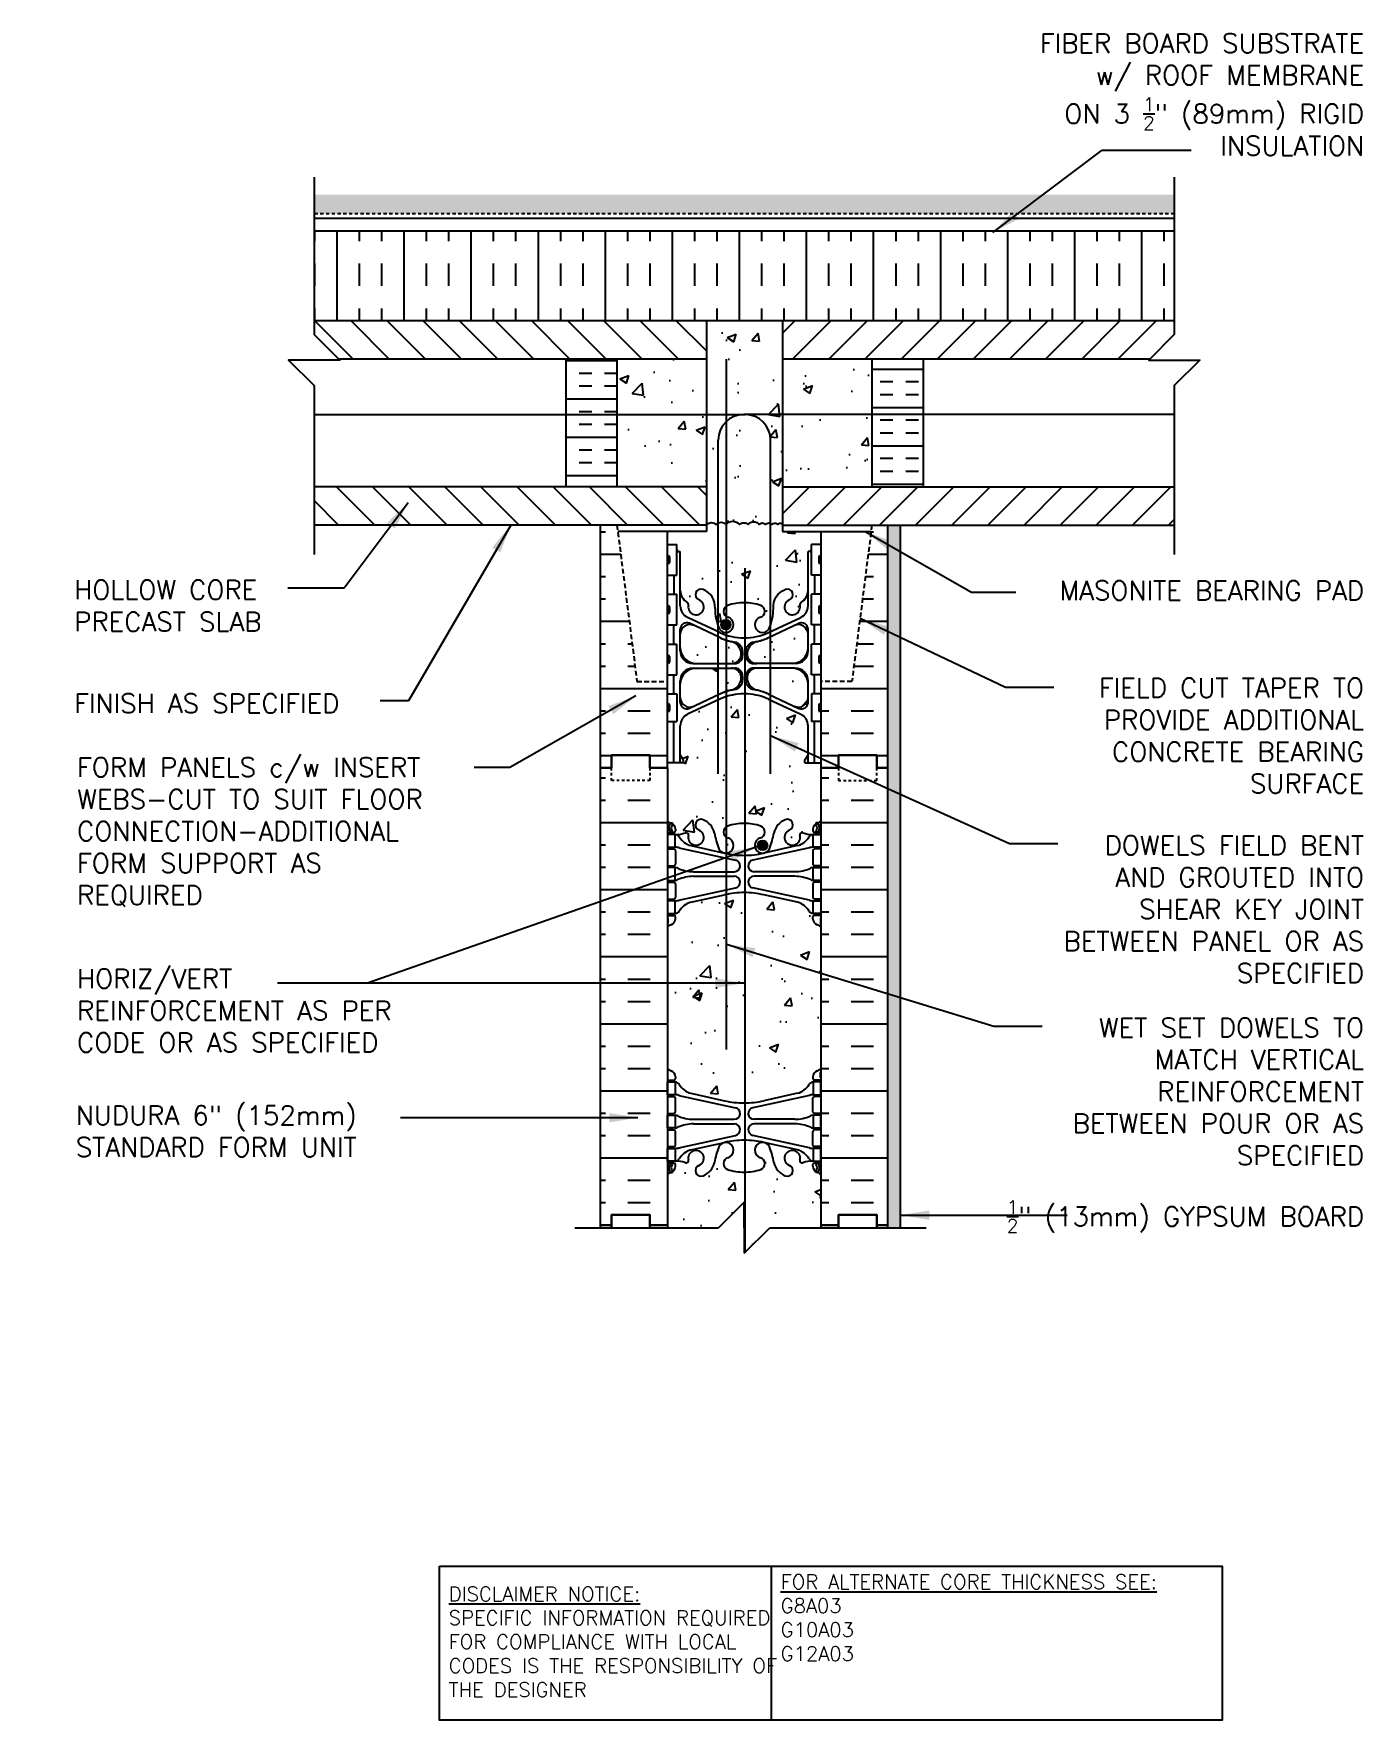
# Model space of a CAD drawing. Header units: inches. Extents: x 74.7 to 126.8, y 96.1 to 162.1.
import ezdxf

# ---------------------------------------------------------------- set-up
doc = ezdxf.new("R2010")
doc.units = ezdxf.units.IN
doc.header["$LTSCALE"] = 0.5
doc.header["$MEASUREMENT"] = 0
doc.linetypes.add('DASHED2', pattern=[0.375, 0.25, -0.125])
doc.linetypes.add('HIDDEN2', pattern=[0.1875, 0.125, -0.0625])
for name, color, linetype in [('HATCH', 12, 'Continuous'), ('Hidden2', 12, 'HIDDEN2'), ('line25', 2, 'Continuous'), ('LINE3', 3, 'Continuous'), ('LINE50', 5, 'Continuous'), ('LINE9', 9, 'Continuous'), ('TEXT', 4, 'Continuous'), ('Web_Edge', 9, 'Continuous')]:
    doc.layers.add(name, color=color, linetype=linetype)
doc.styles.add('DIM', font='romans.shx', dxfattribs={"width": 0.7})
doc.styles.add('ROMANS', font='romans.shx', dxfattribs={"height": 0.75})
doc.styles.get("Standard").update_dxf_attribs({"font": 'romans.shx', "height": 0.75})
doc.dimstyles.new('ext_12', dxfattribs={"dimscale": 12, "dimtxt": 0.09375, "dimasz": 0.09375, "dimexe": 0.09375, "dimexo": 0.0625, "dimgap": 0.0625, "dimtad": 1, "dimdec": 1, "dimzin": 3, "dimdsep": 46, "dimlunit": 4, "dimtxsty": 'DIM', "dimcen": 0.09, "dimdle": 0.09375, "dimclrt": 4, "dimadec": 0, "dimazin": 0, "dimtfac": 1, "dimtdec": 1, "dimtmove": 2, "dimatfit": 3, "dimfxl": 1, "dimfrac": 2, "dimtolj": 1, "dimtzin": 0, "dimarcsym": 0})
pattern_1 = [(180, (3.3801, -4.0069), (-2e-16, -1.5), []), (180, (3.3801, -4.5069), (-2e-16, -1.5), [0.5, -0.5]), (180, (3.3801, -5.0069), (-2e-16, -1.5), [0.5, -0.5])]
pattern_2 = [(45, (3.3801, -4.0069), (-0.707107, 0.707107), [])]

msp = doc.modelspace()

# ---------------------------------------------------------------- hatches: boundary and pattern name
h = msp.add_hatch()
h.set_pattern_fill('ANSI31', color=256, style=0)
h.paths.add_polyline_path([(74.75, 132.927), (82.16, 132.927), (82.16, 129.16), (74.75, 129.16)], flags=25)
at = {"layer": 'HATCH'}
h = msp.add_hatch(dxfattribs=at)
h.set_pattern_fill('GRAVEL', color=256, style=0)
h.set_pattern_definition([(228.0128, (0.72, 1), (-7.999998232, -9.000001342), [0.134536, -13.319088]), (184.9697, (0.63, 0.9), (12.0000010515, 0.999991307), [0.230868, -22.855925]), (132.5104, (0.4, 0.88), (9.999990718, -11.000008674), [0.162788, -16.116032]), (267.2737, (0.01, 0.63), (0.999996018, 20.000000295), [0.210238, -20.813558]), (292.8337, (0, 0.42), (-5.000009905, 11.999996412), [0.206155, -20.409373]), (357.2737, (0.08, 0.23), (-20.000000295, 0.999996018), [0.210238, -20.813558]), (37.6942, (0.29, 0.22), (-13.0000073456, -9.999990405), [0.278029, -27.524849]), (72.2553, (0.51, 0.39), (7.000010763, 21.999996231), [0.262488, -25.986321]), (121.4296, (0.59, 0.64), (-8.000008234, 12.999995036), [0.21095, -20.884073]), (175.2364, (0.48, 0.82), (11.000000946, -0.999991533), [0.240832, -11.800763]), (222.3974, (0.24, 0.84), (-12.000007351, -10.999992082), [0.311448, -30.833375]), (138.8141, (1, 0.62), (-7.000002947, 5.999997313), [0.106301, -10.523844]), (171.4692, (0.92, 0.69), (12.999998285, -2.00000791), [0.202237, -20.021511]), (225, (0.72, 0.72), (-1e-16, -1.0000003), [0.141421, -1.272792]), (203.1986, (0.65, 0.84), (4.99999973, 2.000001325), [0.076158, -7.539615]), (291.8014, (0.58, 0.81), (-0.99999991, 3.00000027), [0.107703, -5.277462]), (30.9638, (0.62, 0.71), (2.99999802, 2.00000248), [0.174929, -5.656023]), (161.5651, (0.77, 0.8), (2.00000043, -0.9999984), [0.126491, -3.035787]), (16.3895, (0, 0.81), (10.000002198, 2.99999271), [0.1772, -17.542845]), (70.3462, (0.17, 0.86), (-3.999995247, -11.000002136), [0.148661, -14.717408]), (293.1986, (0.77, 1), (-2.000001325, 4.99999973), [0.152315, -7.463458]), (343.6105, (0.83, 0.86), (-10.000002198, 2.99999271), [0.1772, -17.542845]), (339.444, (0, 0.19), (-5.000001845, 1.999995996), [0.17088, -8.373124]), (294.7751, (0.16, 0.13), (-4.99999219, 11.000003422), [0.143178, -14.174643]), (66.8014, (0.78, 0), (2.000001325, 4.99999973), [0.152315, -7.463458]), (17.354, (0.84, 0.14), (-13.00000202, -3.999994502), [0.167631, -16.595424]), (69.444, (0.29, 0), (-1.999995996, -5.000001845), [0.08544, -8.458564]), (101.3099, (0.72, 0), (-0.99999763, 4.00000075), [0.05099, -5.048029]), (165.9638, (0.71, 0.05), (3.00000055, -0.99999806), [0.206155, -3.91695]), (186.009, (0.51, 0.1), (9.999999751, 0.999999317), [0.19105, -18.913923]), (303.6901, (0.62, 0.62), (-1.00000133, 1.99999956), [0.144222, -3.461329]), (353.1572, (0.7, 0.5), (16.9999993655, -2.000007998), [0.251794, -24.927563]), (60.9454, (0.95, 0.47), (-4.000000027, -7.000000385), [0.102956, -10.192674]), (90, (1, 0.56), (-1, 1), [0.06, -0.94]), (120.2564, (0.49, 0.13), (3.999994887, -7.000002456), [0.138924, -13.75352]), (48.0128, (0.42, 0.25), (7.999998232, 9.000001342), [0.269072, -13.184552]), (0, (0.6, 0.45), (1, 1), [0.26, -0.74]), (325.3048, (0.86, 0.45), (-9.99999426, 7.00000861), [0.158114, -15.653274]), (254.0546, (0.99, 0.36), (-0.99999989, -4.00000013), [0.145602, -7.134508]), (207.646, (0.95, 0.22), (-18.999995807, -10.000007713), [0.237065, -23.469474]), (175.4261, (0.74, 0.11), (-13.000000558, 0.999994801), [0.250799, -24.829074])])
h.paths.add_polyline_path([(119.392, 155.831), (85.725, 155.831), (85.725, 155.081), (119.392, 155.081)])
h = msp.add_hatch(dxfattribs=at)
h.set_pattern_fill('INSUL', color=256, scale=7, angle=90, style=0)
h.paths.add_polyline_path([(85.725, 154.392), (85.725, 150.892), (119.392, 150.892), (119.392, 154.392)])
h = msp.add_hatch(dxfattribs=at)
h.set_pattern_fill('ANSI31', color=256, scale=8, style=0)
h.set_pattern_definition([(135, (93.7582, 149.9585), (0.70711, 0.70711), [])])
h.paths.add_polyline_path([(101.079, 144.392), (101.079, 142.892), (85.725, 142.892), (85.725, 144.392)])
h.paths.add_polyline_path([(101.079, 150.892), (101.079, 149.392), (86.686, 149.394), (85.725, 150.355), (85.725, 150.892)])
h = msp.add_hatch(dxfattribs=at)
h.set_pattern_fill('AR-CONC', color=256, scale=0.5)
h.paths.add_polyline_path([(105.558, 117.481, 0.064398), (105.448, 117.547), (105.358, 117.547), (105.358, 117.588, -0.249069), (105.248, 117.796), (105.248, 117.863, -0.414214), (105.311, 117.926), (105.358, 117.926), (105.358, 117.996), (105.253, 117.996, 0.10046), (104.86, 117.938, -0.601435), (104.74, 118.043, 2.182095), (104.33, 117.83, -1), (104.167, 117.422, -0.24438), (103.718, 117.943, 0.053157), (103.552, 118.557, 0.223253), (103.352, 118.722), (103.332, 118.726, 0.955472), (103.194, 118.132, -0.735593), (103.207, 117.674, -0.082755), (102.558, 117.566, -0.082755), (101.91, 117.674, -0.735593), (101.922, 118.132, 0.955472), (101.784, 118.726), (101.765, 118.722, 0.223253), (101.564, 118.557, 0.053157), (101.398, 117.943, -0.24438), (100.95, 117.422, -1), (100.787, 117.83, 2.182095), (100.376, 118.043, -0.601435), (100.257, 117.938, 0.10046), (99.863, 117.996), (99.758, 117.996), (99.758, 117.926), (99.806, 117.926, -0.414214), (99.868, 117.863), (99.868, 117.796, -0.249069), (99.758, 117.588), (99.758, 117.547), (99.668, 117.547, 0.064398), (99.558, 117.481), (99.558, 115.392), (101.558, 115.392), (102.558, 116.392), (102.558, 115.392), (102.558, 114.392), (103.558, 115.392), (105.558, 115.392)])
h.paths.add_polyline_path([(105.558, 127.173, 0.082415), (105.415, 127.252, -0.317837), (105.248, 127.488), (105.248, 127.555, -0.414214), (105.311, 127.618), (105.358, 127.618), (105.358, 127.688), (105.253, 127.688, -0.188973), (105.097, 127.783, 0.196323), (104.648, 128.129), (103.326, 128.42, 0.057795), (102.558, 128.509, 0.057795), (101.79, 128.42), (100.468, 128.129, 0.196323), (100.019, 127.783, -0.188973), (99.863, 127.688), (99.758, 127.688), (99.758, 127.618), (99.806, 127.618, -0.414214), (99.868, 127.555), (99.868, 127.488, -0.317837), (99.702, 127.252, 0.082415), (99.558, 127.173), (99.558, 121.61, 0.082415), (99.702, 121.531, -0.317837), (99.868, 121.296), (99.868, 121.228, -0.414214), (99.806, 121.166), (99.758, 121.166), (99.758, 121.096), (99.863, 121.096, -0.188973), (100.019, 121.001, 0.196323), (100.468, 120.654), (101.79, 120.364, 0.057795), (102.558, 120.275, 0.057795), (103.326, 120.364), (104.648, 120.654, 0.196323), (105.097, 121.001, -0.188973), (105.253, 121.096), (105.358, 121.096), (105.358, 121.166), (105.311, 121.166, -0.414214), (105.248, 121.228), (105.248, 121.296, -0.317837), (105.415, 121.531, 0.082415), (105.558, 121.61)])
h.paths.add_polyline_path([(105.558, 133.392), (105.558, 133.583), (104.938, 133.583), (104.938, 133.695), (105.058, 133.895), (105.058, 135.036, 0.291097), (104.77, 135.489), (103.512, 136.078, 0.093369), (102.705, 136.285, 0.016332), (102.558, 136.29, 0.109869), (101.605, 136.078), (100.346, 135.489, 0.291097), (100.058, 135.036), (100.058, 133.895), (100.178, 133.695), (100.178, 133.583), (99.558, 133.583), (99.558, 133.392), (99.558, 131.303, 0.064398), (99.668, 131.237), (99.758, 131.237), (99.758, 131.195, -0.249069), (99.868, 130.988), (99.868, 130.92, -0.414214), (99.806, 130.858), (99.758, 130.858), (99.758, 130.788), (99.863, 130.788, 0.10046), (100.257, 130.845, -0.601435), (100.376, 130.74, 2.182095), (100.787, 130.953, -1), (100.95, 131.362, -0.24438), (101.398, 130.841, 0.053157), (101.564, 130.227, 1.553132), (101.922, 130.651, -0.735593), (101.91, 131.109, -0.082755), (102.558, 131.217, -0.082755), (103.207, 131.109, -0.735593), (103.194, 130.651, 1.553132), (103.552, 130.227, 0.053157), (103.718, 130.841, -0.24438), (104.167, 131.362, -1), (104.33, 130.953, 2.182095), (104.74, 130.74, -0.601435), (104.86, 130.845, 0.10046), (105.253, 130.788), (105.358, 130.788), (105.358, 130.858), (105.311, 130.858, -0.414214), (105.248, 130.92), (105.248, 130.988, -0.249069), (105.358, 131.195), (105.358, 131.237), (105.448, 131.237, 0.064398), (105.558, 131.303)])
h.paths.add_polyline_path([(102.055, 138.336, -0.053094), (101.605, 138.492), (100.592, 138.965, 0.549071), (100.058, 138.626), (100.058, 138.099, 0.414214), (100.683, 137.474), (102.068, 137.474, 0.085652), (102.194, 137.496, 0.316711), (102.443, 137.848, 0.350119)])
h.paths.add_polyline_path([(102.443, 136.92, 0.413582), (102.068, 137.294), (100.683, 137.294, 0.414214), (100.058, 136.669), (100.058, 136.142, 0.549071), (100.592, 135.803), (101.605, 136.276, -0.053094), (102.055, 136.431, 0.350119)])
h.paths.add_polyline_path([(104.433, 137.294), (103.048, 137.294, 0.413582), (102.673, 136.92, 0.350119), (103.061, 136.431, -0.053094), (103.512, 136.276), (104.524, 135.803, 0.549071), (105.058, 136.142), (105.058, 136.669, 0.414214)])
h.paths.add_polyline_path([(105.058, 138.626, 0.549071), (104.524, 138.965), (103.512, 138.492, -0.051645), (103.074, 138.339, -0.001445), (103.061, 138.336, 0.350119), (102.673, 137.848, 0.413582), (103.048, 137.474), (104.433, 137.474, 0.414214), (105.058, 138.099)])
h.paths.add_polyline_path([(105.058, 141.854), (105.158, 141.854), (105.158, 141.884, -0.327813), (105.193, 141.932), (105.193, 142.137), (105.558, 142.137), (105.558, 142.644), (104.058, 142.644), (104.058, 142.894, 0.77886), (103.879, 142.912, 0.520567), (103.645, 142.912, 0.520567), (103.389, 142.912, 0.520567), (103.142, 142.912, 0.520567), (102.717, 142.912, 0.417622), (102.369, 142.912, 0.496746), (101.847, 142.912, 0.489495), (101.472, 142.912, 0.43914), (101.079, 142.892), (101.079, 142.642), (99.558, 142.642), (99.558, 142.137), (99.923, 142.137), (99.923, 141.932, -0.327813), (99.958, 141.884), (99.958, 141.854), (100.058, 141.854), (100.058, 140.339, 0.258958), (100.317, 139.872, -0.31131), (100.374, 139.742, 2.127293), (100.787, 139.966, -1), (100.95, 140.375, -0.325306), (101.417, 139.633, 0.10488), (101.589, 138.821, 1.422913), (101.922, 139.288, -0.735593), (101.91, 139.746, -0.082755), (102.558, 139.854, -0.082755), (103.207, 139.746, -0.735593), (103.194, 139.288, 1.422913), (103.528, 138.821, 0.10488), (103.7, 139.633, -0.325306), (104.167, 140.375, -1), (104.33, 139.966, 2.127293), (104.743, 139.742, -0.31131), (104.799, 139.872, 0.258958), (105.058, 140.339)])
h.paths.add_polyline_path([(104.058, 150.892), (101.079, 150.892), (101.079, 147.892), (101.079, 142.892), (101.079, 142.892, -0.43912), (101.472, 142.912, -0.489495), (101.847, 142.912, -0.496746), (102.369, 142.912, -0.417622), (102.717, 142.912, -0.520567), (103.142, 142.912, -0.520567), (103.389, 142.912, -0.520567), (103.645, 142.912, -0.520567), (103.879, 142.912, -0.77886), (104.058, 142.894)])
h.paths.add_polyline_path([(101.079, 147.892), (101.079, 149.394), (97.579, 149.394), (97.579, 144.392), (101.079, 144.392)])
h.paths.add_polyline_path([(107.558, 149.394), (104.058, 149.394), (104.058, 144.394), (107.558, 144.394)])
h = msp.add_hatch(dxfattribs=at)
h.set_pattern_fill('ANSI31', color=256, scale=8, style=0)
h.set_pattern_definition(pattern_2)
h.paths.add_polyline_path([(118.431, 149.394), (119.392, 150.355), (119.392, 150.894), (104.058, 150.894), (104.058, 149.394)])
h = msp.add_hatch(dxfattribs=at)
h.set_pattern_fill('INSUL', color=256, scale=4, angle=180, style=0)
h.set_pattern_definition([(7e-15, (191.0956, -8.162), (2e-16, -1.5), []), (7e-15, (191.0956, -8.662), (2e-16, -1.5), [0.5, -0.5]), (7e-15, (191.0956, -9.162), (2e-16, -1.5), [0.5, -0.5])])
h.paths.add_polyline_path([(95.579, 149.012), (97.579, 149.012), (97.579, 144.392), (95.579, 144.392)])
h.paths.add_polyline_path([(95.579, 149.392), (97.579, 149.392), (97.579, 149.012), (95.579, 149.012)])
h = msp.add_hatch(dxfattribs=at)
h.set_pattern_fill('INSUL', color=256, scale=4, angle=180, style=0)
h.set_pattern_definition(pattern_1)
h.paths.add_polyline_path([(109.558, 149.394), (107.558, 149.394), (107.558, 145.519), (109.558, 145.519)])
h = msp.add_hatch(dxfattribs=at)
h.set_pattern_fill('INSUL', color=256, scale=4, angle=180, style=0)
h.set_pattern_definition(pattern_1)
h.paths.add_polyline_path([(107.558, 144.394), (109.558, 144.394), (109.558, 145.519), (107.558, 145.519)])
h = msp.add_hatch(dxfattribs=at)
h.set_pattern_fill('ANSI31', color=256, scale=8, style=0)
h.set_pattern_definition(pattern_2)
h.paths.add_polyline_path([(104.058, 144.394), (104.058, 142.894), (119.392, 142.894), (119.392, 144.394)])
h = msp.add_hatch(dxfattribs=at)
h.set_pattern_fill('INSUL', color=256, scale=7, style=0)
h.paths.add_polyline_path([(99.558, 136.766), (98.362, 136.766), (97.579, 142.892), (96.933, 142.892), (96.933, 133.392), (97.371, 133.392), (97.371, 133.892), (98.871, 133.892), (98.871, 133.392), (99.558, 133.392)])
h.paths.add_polyline_path([(108.183, 142.894), (107.559, 142.894), (106.776, 136.766), (105.558, 136.766), (105.558, 133.392), (106.246, 133.392), (106.246, 133.892), (107.746, 133.892), (107.746, 133.392), (108.183, 133.392)])
h = msp.add_hatch(dxfattribs=at)
h.set_pattern_fill('AR-SAND', color=256, scale=0.25, style=0)
h.set_pattern_definition([(37.5, (-75.9516, -16.96867), (-0.01574834, 0.48170594), [0, -0.38, 0, -0.425, 0, -0.40625]), (7.5, (-75.9516, -16.9687), (0.4424442, 0.7055365), [0, -0.205, 0, -0.3425, 0, -0.13125]), (327.5, (-76.2591, -16.96867), (0.7785355, 0.00141476), [0, -0.125, 0, -0.45, 0, -0.5875]), (317.5, (-76.2591, -16.9687), (0.7515317, 0.2194189), [0, -0.0625, 0, -0.295, 0, -0.3375])])
h.paths.add_polyline_path([(108.683, 142.894), (108.183, 142.894), (108.183, 133.332), (108.183, 115.392), (108.683, 115.392)])
h = msp.add_hatch(dxfattribs=at)
h.set_pattern_fill('INSUL', color=256, scale=7, style=0)
h.paths.add_polyline_path([(108.183, 133.392), (107.746, 133.392), (107.746, 132.892), (106.246, 132.892), (106.246, 133.392), (105.558, 133.392), (105.558, 127.481, -0.268005), (105.548, 127.498), (105.548, 127.312), (105.548, 127.312, 0.267556), (105.558, 127.295), (105.558, 121.454, -0.268005), (105.548, 121.472), (105.548, 121.286), (105.548, 121.285, 0.267096), (105.558, 121.268), (105.558, 115.392), (106.246, 115.392), (106.246, 115.892), (107.746, 115.892), (107.746, 115.392), (108.183, 115.392)])
h.paths.add_polyline_path([(99.558, 127.329, -0.268005), (99.568, 127.312), (99.568, 127.498), (99.568, 127.498, 0.267096), (99.558, 127.515), (99.558, 133.392), (98.871, 133.392), (98.871, 132.892), (97.371, 132.892), (97.371, 133.392), (96.933, 133.392), (96.933, 115.392), (97.371, 115.392), (97.371, 115.892), (98.871, 115.892), (98.871, 115.392), (99.558, 115.392), (99.558, 121.303, -0.268005), (99.568, 121.286), (99.568, 121.472), (99.568, 121.472, 0.267556), (99.558, 121.489)])
at = {"layer": 'LINE3'}
h = msp.add_hatch(color=256, dxfattribs=at)
h.paths.add_polyline_path([(102.024, 139.028, 0.831395), (101.655, 139.028)])
h.paths.add_polyline_path([(102.027, 138.994, 0.045935), (102.024, 139.028), (101.655, 139.028, 0.045935), (101.652, 138.994, 1)])
h = msp.add_hatch(color=256, dxfattribs=at)
h.paths.add_polyline_path([(103.461, 130.392, 0.831395), (103.092, 130.392)])
h.paths.add_polyline_path([(103.464, 130.358, 0.045935), (103.461, 130.392), (103.092, 130.392, 0.045935), (103.089, 130.358, 1)])

# ---------------------------------------------------------------- linework, layer by layer
at = {"layer": 'HATCH'}
msp.add_line((97.579, 142.892), (96.933, 142.892), dxfattribs=at)
msp.add_lwpolyline([(101.079, 142.892, -0.43912), (101.472, 142.912, -0.489495), (101.847, 142.912, -0.496746), (102.369, 142.912, -0.417622), (102.717, 142.912, -0.520567), (103.142, 142.912, -0.520567), (103.389, 142.912, -0.520567), (103.645, 142.912, -0.520567), (103.879, 142.912, -0.77886), (104.058, 142.894)], format="xyb", dxfattribs=at)
at = {"layer": 'Hidden2', "ltscale": 3}
for p, q in [((97.579, 142.892), (98.362, 136.766)), ((107.558, 142.892), (106.776, 136.766)), ((98.362, 136.766), (99.558, 136.766)), ((106.776, 136.766), (105.558, 136.766))]:
    msp.add_line(p, q, dxfattribs=at)
at = {"layer": 'line25'}
for p, q in [((104.058, 150.892), (85.725, 150.892)), ((101.079, 142.892), (85.725, 142.892)), ((96.954, 142.892), (85.725, 142.892)), ((101.079, 142.642), (97.611, 142.642)), ((99.558, 133.392), (99.558, 142.642)), ((104.058, 142.894), (119.392, 142.894)), ((104.058, 142.894), (104.058, 142.644)), ((104.058, 142.644), (107.527, 142.644)), ((105.558, 142.644), (105.558, 133.392)), ((99.558, 142.137), (99.923, 142.137)), ((99.923, 140.937), (99.923, 142.137)), ((105.558, 142.137), (105.193, 142.137)), ((105.193, 140.937), (105.193, 142.137)), ((99.558, 140.937), (99.923, 140.937)), ((105.558, 140.937), (105.193, 140.937)), ((99.558, 140.187), (99.923, 140.187)), ((99.923, 138.987), (99.923, 140.187)), ((105.193, 138.987), (105.193, 140.187)), ((105.558, 140.187), (105.193, 140.187)), ((99.558, 138.987), (99.923, 138.987)), ((105.558, 138.987), (105.193, 138.987)), ((99.558, 138.237), (99.923, 138.237)), ((99.923, 137.037), (99.923, 138.237)), ((105.558, 138.237), (105.193, 138.237)), ((105.193, 137.037), (105.193, 138.237)), ((99.558, 137.037), (99.923, 137.037)), ((105.558, 137.037), (105.193, 137.037)), ((99.558, 136.287), (99.923, 136.287)), ((99.923, 136.287), (99.923, 135.207)), ((105.558, 136.287), (105.193, 136.287)), ((105.193, 136.287), (105.193, 135.207)), ((99.558, 135.207), (99.923, 135.207)), ((105.558, 135.207), (105.193, 135.207)), ((99.558, 133.392), (99.558, 115.392)), ((105.558, 133.392), (105.558, 115.392))]:
    msp.add_line(p, q, dxfattribs=at)
for points in [[(119.392, 154.392), (85.725, 154.392)], [(101.079, 150.892), (101.079, 147.892), (101.079, 142.642)], [(119.392, 150.892), (104.058, 150.892), (104.058, 142.894)]]:
    msp.add_lwpolyline(points, dxfattribs=at)
at = {"layer": 'LINE3'}
for p, q in [((101.864, 122.372), (101.864, 149.392)), ((85.766, 147.22), (102.593, 147.22)), ((119.392, 147.22), (102.541, 147.22)), ((101.541, 133.154), (101.541, 146.22)), ((103.593, 133.154), (103.593, 146.22)), ((102.579, 141.204), (102.579, 114.412))]:
    msp.add_line(p, q, dxfattribs=at)
for centre in [(101.84, 138.994), (103.277, 130.358)]:
    msp.add_circle(centre, 0.188, dxfattribs=at)
for centre, start, end in [((102.541, 146.22), 90, 180), ((102.593, 146.22), 0, 90)]:
    msp.add_arc(centre, 1, start, end, dxfattribs=at)
at = {"layer": 'LINE50', "color": 9, "linetype": 'DASHED2'}
msp.add_line((119.392, 155.081), (85.725, 155.081), dxfattribs=at)
at = {"layer": 'LINE50'}
for p, q in [((96.933, 133.392), (96.933, 142.892)), ((108.183, 133.332), (108.183, 142.892)), ((96.933, 115.392), (96.933, 133.392)), ((108.183, 115.392), (108.183, 133.392))]:
    msp.add_line(p, q, dxfattribs=at)
for points in [[(99.558, 133.392), (98.871, 133.392), (98.871, 133.892), (97.371, 133.892), (97.371, 133.392), (96.933, 133.392)], [(96.933, 133.392), (97.371, 133.392), (97.371, 133.892), (98.871, 133.892), (98.871, 133.392), (99.558, 133.392)], [(105.558, 133.392), (106.246, 133.392), (106.246, 133.892), (107.746, 133.892), (107.746, 133.392), (108.183, 133.392)], [(108.183, 133.392), (107.746, 133.392), (107.746, 133.892), (106.246, 133.892), (106.246, 133.392), (105.558, 133.392)], [(99.558, 115.392), (98.871, 115.392), (98.871, 115.892), (97.371, 115.892), (97.371, 115.392), (96.933, 115.392)], [(96.933, 115.392), (97.371, 115.392), (97.371, 115.892), (98.871, 115.892), (98.871, 115.392), (99.558, 115.392)], [(105.558, 115.392), (106.246, 115.392), (106.246, 115.892), (107.746, 115.892), (107.746, 115.392), (108.183, 115.392)], [(108.183, 115.392), (107.746, 115.392), (107.746, 115.892), (106.246, 115.892), (106.246, 115.392), (105.558, 115.392)]]:
    msp.add_lwpolyline(points, dxfattribs=at)
at = {"layer": 'LINE9'}
for p, q in [((101.079, 149.394), (86.686, 149.394)), ((95.579, 149.392), (95.579, 144.392)), ((97.579, 149.392), (97.579, 144.392)), ((107.558, 149.394), (107.558, 144.394)), ((109.558, 149.394), (109.558, 144.394)), ((101.079, 144.392), (85.725, 144.392)), ((104.058, 144.394), (119.392, 144.394)), ((108.683, 115.392), (108.683, 142.894)), ((99.558, 141.647), (99.558, 141.427)), ((99.558, 141.592), (99.558, 141.592)), ((99.558, 141.482), (99.558, 141.482)), ((99.598, 141.687), (99.598, 141.687)), ((99.598, 141.387), (99.598, 141.387)), ((99.638, 141.647), (99.638, 141.427)), ((99.958, 141.884), (99.958, 141.854)), ((99.958, 141.884), (99.958, 141.884)), ((99.958, 141.854), (100.058, 141.854)), ((100.058, 139.732), (100.058, 141.854)), ((105.158, 141.854), (105.058, 141.854)), ((105.058, 139.732), (105.058, 141.854)), ((105.158, 141.884), (105.158, 141.854)), ((105.158, 141.884), (105.158, 141.884)), ((105.478, 141.647), (105.478, 141.427)), ((105.518, 141.687), (105.518, 141.687)), ((105.518, 141.387), (105.518, 141.387)), ((105.558, 141.647), (105.558, 141.427)), ((105.558, 141.592), (105.558, 141.592)), ((105.558, 141.482), (105.558, 141.482)), ((99.808, 140.937), (99.808, 140.187)), ((105.308, 140.937), (105.308, 140.187)), ((99.558, 139.697), (99.558, 139.477)), ((99.558, 139.642), (99.558, 139.642)), ((99.558, 139.532), (99.558, 139.532)), ((99.598, 139.737), (99.598, 139.737)), ((99.598, 139.437), (99.598, 139.437)), ((99.638, 139.697), (99.638, 139.477)), ((105.478, 139.697), (105.478, 139.477)), ((105.518, 139.737), (105.518, 139.737)), ((105.518, 139.437), (105.518, 139.437)), ((105.558, 139.697), (105.558, 139.477)), ((105.558, 139.642), (105.558, 139.642)), ((105.558, 139.532), (105.558, 139.532)), ((100.058, 137.974), (100.058, 138.822)), ((101.605, 138.69), (100.346, 139.279)), ((101.605, 138.69), (100.346, 139.279)), ((101.605, 138.492), (100.414, 139.049)), ((101.605, 138.492), (100.414, 139.049)), ((103.512, 138.69), (104.77, 139.279)), ((103.512, 138.69), (104.77, 139.279)), ((103.512, 138.492), (104.702, 139.049)), ((103.512, 138.492), (104.702, 139.049)), ((105.058, 137.974), (105.058, 138.822)), ((99.558, 137.747), (99.558, 137.527)), ((99.558, 137.692), (99.558, 137.692)), ((99.558, 137.582), (99.558, 137.582)), ((99.598, 137.787), (99.598, 137.787)), ((99.598, 137.487), (99.598, 137.487)), ((99.638, 137.747), (99.638, 137.527)), ((100.558, 137.474), (102.186, 137.474)), ((100.558, 137.474), (102.068, 137.474)), ((102.443, 137.849), (102.443, 137.849)), ((102.498, 137.941), (102.498, 137.786)), ((102.618, 137.941), (102.618, 137.786)), ((102.673, 137.849), (102.673, 137.849)), ((104.558, 137.474), (102.931, 137.474)), ((104.558, 137.474), (103.048, 137.474)), ((105.478, 137.747), (105.478, 137.527)), ((105.518, 137.787), (105.518, 137.787)), ((105.518, 137.487), (105.518, 137.487)), ((105.558, 137.747), (105.558, 137.527)), ((105.558, 137.692), (105.558, 137.692)), ((105.558, 137.582), (105.558, 137.582)), ((100.058, 135.946), (100.058, 136.794)), ((100.558, 137.294), (102.186, 137.294)), ((100.558, 137.294), (102.068, 137.294)), ((102.498, 136.981), (102.498, 136.827)), ((102.618, 136.981), (102.618, 136.827)), ((104.558, 137.294), (102.931, 137.294)), ((104.558, 137.294), (103.048, 137.294)), ((105.058, 135.946), (105.058, 136.794)), ((101.605, 136.078), (100.346, 135.489)), ((101.605, 136.078), (100.346, 135.489)), ((101.605, 136.276), (100.414, 135.719)), ((101.605, 136.276), (100.414, 135.719)), ((103.512, 136.276), (104.702, 135.719)), ((103.512, 136.276), (104.702, 135.719)), ((103.512, 136.078), (104.77, 135.489)), ((103.512, 136.078), (104.77, 135.489)), ((99.558, 135.857), (99.558, 135.637)), ((99.558, 135.802), (99.558, 135.802)), ((99.558, 135.692), (99.558, 135.692)), ((99.598, 135.897), (99.598, 135.897)), ((99.598, 135.597), (99.598, 135.597)), ((99.638, 135.857), (99.638, 135.637)), ((105.478, 135.857), (105.478, 135.637)), ((105.518, 135.897), (105.518, 135.897)), ((105.518, 135.597), (105.518, 135.597)), ((105.558, 135.857), (105.558, 135.637)), ((105.558, 135.802), (105.558, 135.802)), ((105.558, 135.692), (105.558, 135.692)), ((100.058, 133.583), (100.058, 135.036)), ((105.058, 133.583), (105.058, 135.036)), ((100.178, 133.583), (99.558, 133.583)), ((100.178, 133.695), (100.058, 133.895)), ((100.178, 133.583), (100.178, 133.695)), ((104.938, 133.695), (105.058, 133.895)), ((104.938, 133.583), (104.938, 133.695)), ((104.938, 133.583), (105.558, 133.583)), ((102.558, 116.392), (101.558, 115.392)), ((102.558, 115.392), (102.558, 116.392)), ((95.933, 115.392), (101.558, 115.392)), ((102.558, 115.392), (102.558, 114.392)), ((102.558, 114.392), (103.558, 115.392)), ((103.558, 115.392), (109.683, 115.392))]:
    msp.add_line(p, q, dxfattribs=at)
for points in [[(85.725, 156.512), (85.725, 150.355), (86.725, 149.355), (85.725, 149.355), (84.725, 149.355), (85.725, 148.355), (85.725, 141.743)], [(119.392, 156.512), (119.392, 150.355), (118.392, 149.355), (119.392, 149.355), (120.392, 149.355), (119.392, 148.355), (119.392, 141.743)], [(119.392, 154.892), (85.725, 154.892)], [(118.431, 149.394), (104.058, 149.394)], [(99.808, 140.888), (99.808, 140.937)], [(105.308, 140.888), (105.308, 140.937)], [(99.808, 138.237), (99.808, 138.987)], [(105.308, 138.237), (105.308, 138.987)], [(99.808, 136.287), (99.808, 137.037)], [(105.308, 136.287), (105.308, 137.037)], [(99.808, 133.583), (99.808, 135.207)], [(105.308, 133.583), (105.308, 135.207)]]:
    msp.add_lwpolyline(points, dxfattribs=at)
for points in [[(101.417, 139.633, 0.325312), (100.95, 140.375)], [(103.7, 139.633, -0.325312), (104.167, 140.375)]]:
    msp.add_lwpolyline(points, format="xyb", dxfattribs=at)
at = {"layer": 'LINE9', "linetype": 'DASHED2', "ltscale": 0.15}
for points in [[(98.871, 133.392), (98.871, 133.392), (98.871, 132.892), (97.371, 132.892), (97.371, 133.392), (97.371, 133.392)], [(98.871, 133.392), (98.871, 133.392), (98.871, 132.892), (97.371, 132.892), (97.371, 133.392), (97.371, 133.392)], [(106.246, 133.392), (106.246, 133.392), (106.246, 132.892), (107.746, 132.892), (107.746, 133.392), (107.746, 133.392)], [(106.246, 133.392), (106.246, 133.392), (106.246, 132.892), (107.746, 132.892), (107.746, 133.392), (107.746, 133.392)]]:
    msp.add_lwpolyline(points, dxfattribs=at)
at = {"layer": 'LINE9'}
for centre, radius, start, end in [((99.908, 141.884), 0.05, 0, 72.59933), ((105.208, 141.884), 0.05, 107.40071, 180), ((99.598, 141.647), 0.04, 90, 180), ((99.598, 141.427), 0.04, 180, 270), ((99.598, 141.647), 0.04, 0, 90), ((99.598, 141.427), 0.04, 270, 0), ((105.518, 141.647), 0.04, 90, 180), ((105.518, 141.427), 0.04, 180, 270), ((105.518, 141.647), 0.04, 360, 90), ((105.518, 141.427), 0.04, 270, 0), ((100.608, 140.339), 0.55, 180, 238.0732), ((100.673, 139.683), 0.305, 168.90556, 68.19625), ((100.868, 140.17), 0.22, 68.19625, 248.19625), ((104.443, 139.683), 0.305, 111.80375, 11.09444), ((104.248, 140.17), 0.22, 291.80375, 111.80375), ((104.508, 140.339), 0.55, 301.9268, 0), ((99.598, 139.697), 0.04, 90, 180), ((99.598, 139.477), 0.04, 180, 270), ((99.598, 139.697), 0.04, 0, 90), ((99.598, 139.477), 0.04, 270, 0), ((100.558, 139.732), 0.5, 180, 244.92041), ((100.251, 139.766), 0.125, 348.90556, 58.0732), ((103.417, 139.633), 2, 180.01456, 203.96383), ((101.84, 138.994), 0.305, 214.67032, 74.27465), ((101.988, 139.519), 0.24, 108.92296, 254.27465), ((102.558, 137.854), 2, 90, 108.92296), ((102.558, 137.854), 2, 71.07704, 90), ((103.277, 138.994), 0.305, 105.72535, 325.32968), ((103.129, 139.519), 0.24, 285.72535, 71.07704), ((101.7, 139.633), 2, 336.03617, 359.98544), ((104.865, 139.766), 0.125, 121.9268, 191.09444), ((104.558, 139.732), 0.5, 295.07959, 0), ((105.518, 139.697), 0.04, 90, 180), ((105.518, 139.477), 0.04, 180, 270), ((105.518, 139.697), 0.04, 360, 90), ((105.518, 139.477), 0.04, 270, 0), ((100.308, 138.822), 0.25, 64.92041, 180), ((100.433, 138.626), 0.375, 64.92041, 180), ((100.433, 138.626), 0.375, 64.92041, 180), ((102.558, 140.728), 2.25, 244.92041, 270), ((102.558, 140.728), 2.25, 270, 295.07959), ((104.683, 138.626), 0.375, 0, 115.07959), ((104.683, 138.626), 0.375, 0, 115.07959), ((104.808, 138.822), 0.25, 0, 115.07959), ((100.683, 138.099), 0.625, 180, 270), ((100.683, 138.099), 0.625, 180, 270), ((100.558, 137.974), 0.5, 180, 270), ((100.558, 137.974), 0.5, 180, 270), ((102.558, 140.529), 2.25, 244.92041, 260.46127), ((102.558, 140.529), 2.25, 244.92041, 256.74618), ((101.943, 137.849), 0.5, 0, 77.0773), ((102.123, 137.941), 0.375, 360, 80.46127), ((102.993, 137.941), 0.375, 99.53873, 180), ((103.173, 137.849), 0.5, 102.9227, 180), ((102.558, 140.529), 2.25, 279.53873, 295.07959), ((102.558, 140.529), 2.25, 283.25382, 295.07959), ((104.433, 138.099), 0.625, 270, 0), ((104.433, 138.099), 0.625, 270, 0), ((104.558, 137.974), 0.5, 270, 0), ((104.558, 137.974), 0.5, 270, 0), ((99.598, 137.747), 0.04, 90, 180), ((99.598, 137.527), 0.04, 180, 270), ((99.598, 137.747), 0.04, 0, 90), ((99.598, 137.527), 0.04, 270, 0), ((102.068, 137.849), 0.375, 270, 0), ((102.068, 137.849), 0.375, 270, 289.58213), ((102.186, 137.786), 0.312, 270, 0), ((102.931, 137.786), 0.312, 180, 270), ((103.048, 137.849), 0.375, 180, 270), ((103.048, 137.849), 0.375, 250.41787, 270), ((105.518, 137.747), 0.04, 90, 180), ((105.518, 137.527), 0.04, 180, 270), ((105.518, 137.747), 0.04, 360, 90), ((105.518, 137.527), 0.04, 270, 0), ((100.683, 136.669), 0.625, 90, 180), ((100.558, 136.794), 0.5, 90, 180), ((100.683, 136.669), 0.625, 90, 180), ((100.558, 136.794), 0.5, 90, 180), ((101.943, 136.919), 0.5, 282.9227, 0), ((102.068, 136.919), 0.375, 0, 90), ((102.068, 136.919), 0.375, 63.18819, 90), ((102.123, 136.827), 0.375, 279.53873, 0), ((102.186, 136.981), 0.312, 0, 90), ((102.931, 136.981), 0.312, 90, 180), ((102.993, 136.827), 0.375, 180, 260.46127), ((103.048, 136.919), 0.375, 90, 180), ((103.173, 136.919), 0.5, 180, 257.0773), ((103.048, 136.919), 0.375, 90, 116.81181), ((104.433, 136.669), 0.625, 360, 90), ((104.433, 136.669), 0.625, 360, 90), ((104.558, 136.794), 0.5, 0, 90), ((104.558, 136.794), 0.5, 0, 90), ((100.433, 136.142), 0.375, 180, 295.07959), ((100.433, 136.142), 0.375, 180, 295.07959), ((102.558, 134.238), 2.25, 99.53873, 115.07959), ((102.558, 134.238), 2.25, 102.9227, 115.07959), ((102.558, 134.04), 2.25, 90, 115.07959), ((102.558, 134.04), 2.25, 93.74279, 115.07959), ((101.943, 136.919), 0.5, 282.9227, 324.40062), ((102.558, 134.04), 2.25, 64.92041, 90), ((102.558, 134.04), 2.25, 64.92041, 86.25721), ((103.173, 136.919), 0.5, 215.59938, 257.0773), ((102.558, 134.238), 2.25, 64.92041, 80.46127), ((102.558, 134.238), 2.25, 64.92041, 77.0773), ((104.683, 136.142), 0.375, 244.92041, 360), ((104.683, 136.142), 0.375, 244.92041, 360), ((99.598, 135.857), 0.04, 90, 180), ((99.598, 135.637), 0.04, 180, 270), ((99.598, 135.857), 0.04, 0, 90), ((99.598, 135.637), 0.04, 270, 0), ((100.308, 135.946), 0.25, 180, 295.07959), ((100.558, 135.036), 0.5, 115.07959, 180), ((104.808, 135.946), 0.25, 244.92041, 0), ((104.558, 135.036), 0.5, 0, 64.92041), ((105.518, 135.857), 0.04, 90, 180), ((105.518, 135.637), 0.04, 180, 270), ((105.518, 135.857), 0.04, 360, 90), ((105.518, 135.637), 0.04, 270, 0)]:
    msp.add_arc(centre, radius, start, end, dxfattribs=at)
at = {"layer": 'TEXT'}
msp.add_lwpolyline([(90.626, 102.151), (103.61, 102.151), (103.61, 96.113), (90.626, 96.113)], close=True, dxfattribs=at)
msp.add_lwpolyline([(103.61, 102.151), (121.27, 102.151), (121.27, 96.113), (103.61, 96.113)], dxfattribs=at)
at = {"layer": 'Web_Edge'}
for p, q in [((99.558, 130.958), (99.6, 130.958)), ((99.558, 130.858), (99.806, 130.858)), ((99.668, 131.237), (99.758, 131.237)), ((99.668, 130.858), (99.668, 130.788)), ((99.758, 131.237), (99.758, 131.195)), ((99.758, 130.858), (99.758, 130.788)), ((99.868, 130.988), (99.868, 130.92)), ((105.248, 130.988), (105.248, 130.92)), ((105.558, 130.858), (105.311, 130.858)), ((105.448, 131.237), (105.358, 131.237)), ((105.358, 131.237), (105.358, 131.195)), ((105.358, 130.858), (105.358, 130.788)), ((105.448, 130.858), (105.448, 130.788)), ((105.558, 130.958), (105.516, 130.958)), ((99.558, 130.218), (99.806, 130.218)), ((99.668, 130.288), (99.668, 130.218)), ((99.758, 130.288), (99.758, 130.218)), ((99.868, 130.155), (99.868, 129.62)), ((100.007, 130.264), (102.219, 129.783)), ((100.468, 130.347), (101.79, 130.056)), ((105.109, 130.264), (102.898, 129.783)), ((104.648, 130.347), (103.326, 130.056)), ((105.248, 130.155), (105.248, 129.62)), ((105.558, 130.218), (105.311, 130.218)), ((105.358, 130.288), (105.358, 130.218)), ((105.448, 130.288), (105.448, 130.218)), ((99.558, 129.558), (99.806, 129.558)), ((99.668, 129.558), (99.668, 129.488)), ((99.758, 129.558), (99.758, 129.488)), ((105.558, 129.558), (105.311, 129.558)), ((105.358, 129.558), (105.358, 129.488)), ((105.448, 129.558), (105.448, 129.488)), ((99.558, 128.918), (99.806, 128.918)), ((99.668, 128.988), (99.668, 128.918)), ((99.758, 128.988), (99.758, 128.918)), ((99.868, 128.855), (99.868, 128.32)), ((100.573, 129.328), (102.169, 129.328)), ((100.573, 129.148), (102.169, 129.148)), ((104.544, 129.328), (102.947, 129.328)), ((104.544, 129.148), (102.947, 129.148)), ((105.248, 128.855), (105.248, 128.32)), ((105.558, 128.918), (105.311, 128.918)), ((105.358, 128.988), (105.358, 128.918)), ((105.448, 128.988), (105.448, 128.918)), ((99.558, 128.258), (99.806, 128.258)), ((99.668, 128.258), (99.668, 128.188)), ((99.758, 128.258), (99.758, 128.188)), ((100.007, 128.212), (102.219, 128.693)), ((100.468, 128.129), (101.79, 128.42)), ((105.109, 128.212), (102.898, 128.693)), ((104.648, 128.129), (103.326, 128.42)), ((105.558, 128.258), (105.311, 128.258)), ((105.358, 128.258), (105.358, 128.188)), ((105.448, 128.258), (105.448, 128.188)), ((99.558, 127.618), (99.806, 127.618)), ((99.568, 127.498), (99.568, 127.312)), ((99.668, 127.688), (99.668, 127.618)), ((99.758, 127.688), (99.758, 127.618)), ((99.868, 127.488), (99.868, 127.555)), ((105.248, 127.488), (105.248, 127.555)), ((105.558, 127.618), (105.311, 127.618)), ((105.358, 127.688), (105.358, 127.618)), ((105.448, 127.688), (105.448, 127.618)), ((105.548, 127.498), (105.548, 127.312)), ((99.568, 121.286), (99.568, 121.472)), ((105.548, 121.286), (105.548, 121.472)), ((99.558, 121.166), (99.806, 121.166)), ((99.668, 121.096), (99.668, 121.166)), ((99.758, 121.096), (99.758, 121.166)), ((99.868, 121.296), (99.868, 121.228)), ((105.248, 121.296), (105.248, 121.228)), ((105.558, 121.166), (105.311, 121.166)), ((105.358, 121.096), (105.358, 121.166)), ((105.448, 121.096), (105.448, 121.166)), ((99.558, 120.526), (99.806, 120.526)), ((99.668, 120.526), (99.668, 120.596)), ((99.758, 120.526), (99.758, 120.596)), ((99.868, 119.928), (99.868, 120.463)), ((100.007, 120.572), (102.219, 120.09)), ((100.468, 120.654), (101.79, 120.364)), ((105.109, 120.572), (102.898, 120.09)), ((104.648, 120.654), (103.326, 120.364)), ((105.248, 119.928), (105.248, 120.463)), ((105.558, 120.526), (105.311, 120.526)), ((105.358, 120.526), (105.358, 120.596)), ((105.448, 120.526), (105.448, 120.596)), ((99.558, 119.866), (99.806, 119.866)), ((99.668, 119.796), (99.668, 119.866)), ((99.758, 119.796), (99.758, 119.866)), ((100.573, 119.636), (102.169, 119.636)), ((104.544, 119.636), (102.947, 119.636)), ((105.558, 119.866), (105.311, 119.866)), ((105.358, 119.796), (105.358, 119.866)), ((105.448, 119.796), (105.448, 119.866)), ((99.558, 119.226), (99.806, 119.226)), ((99.668, 119.226), (99.668, 119.296)), ((99.758, 119.226), (99.758, 119.296)), ((99.868, 118.628), (99.868, 119.163)), ((100.007, 118.519), (102.219, 119.001)), ((100.573, 119.456), (102.169, 119.456)), ((105.109, 118.519), (102.898, 119.001)), ((104.544, 119.456), (102.947, 119.456)), ((105.248, 118.628), (105.248, 119.163)), ((105.558, 119.226), (105.311, 119.226)), ((105.358, 119.226), (105.358, 119.296)), ((105.448, 119.226), (105.448, 119.296)), ((99.558, 118.566), (99.806, 118.566)), ((99.668, 118.496), (99.668, 118.566)), ((99.758, 118.496), (99.758, 118.566)), ((100.468, 118.437), (101.79, 118.727)), ((104.648, 118.437), (103.326, 118.727)), ((105.558, 118.566), (105.311, 118.566)), ((105.358, 118.496), (105.358, 118.566)), ((105.448, 118.496), (105.448, 118.566)), ((99.558, 117.926), (99.806, 117.926)), ((99.558, 117.826), (99.6, 117.826)), ((99.668, 117.926), (99.668, 117.996)), ((99.668, 117.547), (99.758, 117.547)), ((99.758, 117.926), (99.758, 117.996)), ((99.758, 117.547), (99.758, 117.588)), ((99.868, 117.796), (99.868, 117.863)), ((105.248, 117.796), (105.248, 117.863)), ((105.558, 117.926), (105.311, 117.926)), ((105.358, 117.926), (105.358, 117.996)), ((105.358, 117.547), (105.358, 117.588)), ((105.448, 117.547), (105.358, 117.547)), ((105.448, 117.926), (105.448, 117.996)), ((105.558, 117.826), (105.516, 117.826))]:
    msp.add_line(p, q, dxfattribs=at)
for points in [[(99.563, 130.288), (99.863, 130.288), (99.863, 130.788), (99.563, 130.788)], [(105.553, 130.288), (105.253, 130.288), (105.253, 130.788), (105.553, 130.788)], [(99.563, 128.988), (99.863, 128.988), (99.863, 129.488), (99.563, 129.488)], [(105.553, 128.988), (105.253, 128.988), (105.253, 129.488), (105.553, 129.488)], [(99.563, 127.688), (99.863, 127.688), (99.863, 128.188), (99.563, 128.188)], [(105.553, 127.688), (105.253, 127.688), (105.253, 128.188), (105.553, 128.188)], [(99.563, 121.096), (99.863, 121.096), (99.863, 120.596), (99.563, 120.596)], [(105.553, 121.096), (105.253, 121.096), (105.253, 120.596), (105.553, 120.596)], [(99.563, 119.796), (99.863, 119.796), (99.863, 119.296), (99.563, 119.296)], [(105.553, 119.796), (105.253, 119.796), (105.253, 119.296), (105.553, 119.296)], [(99.563, 118.496), (99.863, 118.496), (99.863, 117.996), (99.563, 117.996)], [(105.553, 118.496), (105.253, 118.496), (105.253, 117.996), (105.553, 117.996)]]:
    msp.add_lwpolyline(points, close=True, dxfattribs=at)
for centre, radius, start, end in [((100.868, 131.157), 0.22, 68.19625, 248.19625), ((104.248, 131.157), 0.22, 291.80375, 111.80375), ((99.868, 131.695), 0.5, 231.68334, 250.52878), ((99.868, 131.695), 0.6, 238.89067, 245.07477), ((99.6, 130.978), 0.02, 270, 14.15407), ((99.862, 131.042), 0.25, 140.11451, 222.46087), ((99.607, 131.133), 0.02, 340.7916, 65.07477), ((99.704, 131.173), 0.045, 319.1879, 141.448), ((99.711, 130.904), 0.045, 222.46087, 42.46087), ((99.618, 130.988), 0.25, 0, 70.52878), ((99.862, 131.042), 0.16, 140.00008, 222.46087), ((99.806, 130.92), 0.0625, 270, 0), ((99.919, 131.786), 1, 266.78787, 289.9067), ((99.82, 130.542), 0.25, 37.27766, 80.0823), ((100.289, 130.761), 0.09, 346.67951, 108.86514), ((100.673, 130.67), 0.305, 166.67951, 68.19625), ((100.673, 130.67), 0.745, 13.26522, 68.19625), ((104.361, 131.312), 3, 189.02727, 201.19839), ((101.988, 130.882), 0.24, 108.92296, 254.27465), ((102.558, 129.217), 2, 90, 108.92296), ((102.558, 129.217), 2, 71.07704, 90), ((103.129, 130.882), 0.24, 285.72535, 71.07704), ((100.755, 131.312), 3, 338.80161, 350.97273), ((104.443, 130.67), 0.745, 111.80375, 166.73478), ((104.443, 130.67), 0.305, 111.80375, 13.32049), ((104.828, 130.761), 0.09, 71.13486, 193.32049), ((105.197, 131.786), 1, 250.0933, 273.21213), ((105.296, 130.542), 0.25, 99.9177, 142.72234), ((105.498, 130.988), 0.25, 109.47122, 180), ((105.311, 130.92), 0.0625, 180, 270), ((105.406, 130.904), 0.045, 137.53913, 317.53913), ((105.412, 131.173), 0.045, 38.552, 220.8121), ((105.255, 131.042), 0.16, 317.53913, 39.99992), ((105.248, 131.695), 0.5, 289.47122, 308.31666), ((105.255, 131.042), 0.25, 317.53913, 39.88549), ((105.51, 131.133), 0.02, 114.92523, 199.2084), ((105.516, 130.978), 0.02, 165.84593, 270), ((105.248, 131.695), 0.6, 294.92523, 301.10933), ((99.806, 130.155), 0.0625, 0, 90), ((99.773, 129.292), 1, 76.42909, 84.79907), ((100.668, 131.07), 0.75, 210.15498, 254.58381), ((101.84, 130.358), 0.305, 205.37817, 74.27465), ((102.558, 133.323), 3.356, 256.76915, 270), ((102.558, 133.323), 3.356, 270, 283.23085), ((103.277, 130.358), 0.305, 105.72535, 334.62183), ((104.449, 131.07), 0.75, 285.41619, 329.84502), ((105.344, 129.292), 1, 95.20093, 103.57091), ((105.311, 130.155), 0.0625, 90, 180), ((99.806, 129.62), 0.0625, 270, 0), ((99.859, 129.269), 0.219, 60.49375, 88.91995), ((100.603, 130.928), 1.6, 246.56734, 268.92028), ((102.169, 129.558), 0.23, 270, 77.60551), ((102.947, 129.558), 0.23, 102.39449, 270), ((104.513, 130.928), 1.6, 271.07972, 293.43266), ((105.257, 129.269), 0.219, 91.08005, 119.50625), ((105.311, 129.62), 0.0625, 180, 270), ((99.806, 128.855), 0.0625, 0, 90), ((99.859, 129.207), 0.219, 271.08005, 299.50625), ((99.859, 129.207), 0.219, 271.08005, 299.50625), ((100.603, 127.548), 1.6, 91.07972, 113.43266), ((100.603, 127.548), 1.6, 91.07972, 113.43266), ((102.169, 128.918), 0.23, 282.39449, 90), ((102.947, 128.918), 0.23, 90, 257.60551), ((104.513, 127.548), 1.6, 66.56734, 88.92028), ((104.513, 127.548), 1.6, 66.56734, 88.92028), ((105.257, 129.207), 0.219, 240.49375, 268.91995), ((105.257, 129.207), 0.219, 240.49375, 268.91995), ((105.311, 128.855), 0.0625, 90, 180), ((99.806, 128.32), 0.0625, 270, 0), ((99.773, 129.184), 1, 275.20093, 283.57091), ((100.668, 127.406), 0.75, 105.41619, 149.84502), ((102.558, 125.152), 3.356, 90, 103.23085), ((102.558, 125.152), 3.356, 76.76915, 90), ((104.449, 127.406), 0.75, 30.15498, 74.58381), ((105.344, 129.184), 1, 256.42909, 264.79907), ((105.311, 128.32), 0.0625, 180, 270), ((99.548, 127.498), 0.02, 0, 60.01198), ((99.618, 127.488), 0.25, 289.47122, 360), ((99.806, 127.555), 0.0625, 360, 90), ((99.82, 127.934), 0.25, 279.9177, 322.72234), ((105.296, 127.934), 0.25, 217.27766, 260.0823), ((105.311, 127.555), 0.0625, 90, 180), ((105.498, 127.488), 0.25, 180, 250.52878), ((105.568, 127.498), 0.02, 119.98802, 180), ((99.868, 126.781), 0.6, 121.07295, 121.10933), ((99.868, 126.781), 0.5, 109.47122, 128.31666), ((99.548, 127.312), 0.02, 301.07295, 0), ((105.248, 126.781), 0.5, 51.68334, 70.52878), ((105.568, 127.312), 0.02, 180, 238.92705), ((105.248, 126.781), 0.6, 58.89067, 58.92705), ((99.868, 122.003), 0.5, 231.68334, 250.52878), ((99.868, 122.003), 0.6, 238.89067, 238.92705), ((99.548, 121.472), 0.02, 360, 58.92705), ((99.618, 121.296), 0.25, 0, 70.52878), ((105.498, 121.296), 0.25, 109.47122, 180), ((105.248, 122.003), 0.5, 289.47122, 308.31666), ((105.568, 121.472), 0.02, 121.07295, 180), ((105.248, 122.003), 0.6, 301.07295, 301.10933), ((99.548, 121.286), 0.02, 299.98802, 360), ((99.806, 121.228), 0.0625, 270, 0), ((99.82, 120.849), 0.25, 37.27766, 80.0823), ((100.668, 121.377), 0.75, 210.15498, 254.58381), ((104.449, 121.377), 0.75, 285.41619, 329.84502), ((105.296, 120.849), 0.25, 99.9177, 142.72234), ((105.311, 121.228), 0.0625, 180, 270), ((105.568, 121.286), 0.02, 180, 240.01198), ((99.806, 120.463), 0.0625, 0, 90), ((99.773, 119.6), 1, 76.42909, 84.79907), ((102.558, 123.631), 3.356, 256.76915, 270), ((102.558, 123.631), 3.356, 270, 283.23085), ((105.344, 119.6), 1, 95.20093, 103.57091), ((105.311, 120.463), 0.0625, 90, 180), ((99.806, 119.928), 0.0625, 270, 0), ((99.859, 119.577), 0.219, 60.49375, 88.91995), ((99.859, 119.577), 0.219, 60.49375, 88.91995), ((100.603, 121.235), 1.6, 246.56734, 268.92028), ((100.603, 121.235), 1.6, 246.56734, 268.92028), ((102.169, 119.866), 0.23, 270, 77.60551), ((102.947, 119.866), 0.23, 102.39449, 270), ((104.513, 121.235), 1.6, 271.07972, 293.43266), ((104.513, 121.235), 1.6, 271.07972, 293.43266), ((105.257, 119.577), 0.219, 91.08005, 119.50625), ((105.257, 119.577), 0.219, 91.08005, 119.50625), ((105.311, 119.928), 0.0625, 180, 270), ((99.806, 119.163), 0.0625, 0, 90), ((99.859, 119.514), 0.219, 271.08005, 299.50625), ((100.603, 117.856), 1.6, 91.07972, 113.43266), ((102.169, 119.226), 0.23, 282.39449, 90), ((102.947, 119.226), 0.23, 90, 257.60551), ((104.513, 117.856), 1.6, 66.56734, 88.92028), ((105.257, 119.514), 0.219, 240.49375, 268.91995), ((105.311, 119.163), 0.0625, 90, 180), ((99.806, 118.628), 0.0625, 270, 0), ((99.773, 119.491), 1, 275.20093, 283.57091), ((100.668, 117.714), 0.75, 105.41619, 149.84502), ((100.673, 118.114), 0.305, 291.80375, 193.32049), ((104.361, 117.472), 3, 158.80161, 170.97273), ((101.84, 118.426), 0.305, 285.72535, 154.62183), ((102.558, 115.46), 3.356, 90, 103.23085), ((102.558, 115.46), 3.356, 76.76915, 90), ((103.277, 118.426), 0.305, 25.37817, 254.27465), ((100.755, 117.472), 3, 9.02727, 21.19839), ((104.443, 118.114), 0.305, 346.67951, 248.19625), ((104.449, 117.714), 0.75, 30.15498, 74.58381), ((105.344, 119.491), 1, 256.42909, 264.79907), ((105.311, 118.628), 0.0625, 180, 270), ((99.868, 117.088), 0.6, 114.92523, 121.10933), ((99.868, 117.088), 0.5, 109.47122, 128.31666), ((99.6, 117.806), 0.02, 345.84593, 90), ((99.862, 117.741), 0.25, 137.53913, 219.88549), ((99.607, 117.651), 0.02, 294.92523, 19.2084), ((99.704, 117.61), 0.045, 218.552, 40.8121), ((99.711, 117.879), 0.045, 317.53913, 137.53913), ((99.862, 117.741), 0.16, 137.53913, 219.99992), ((99.618, 117.796), 0.25, 289.47122, 360), ((99.806, 117.863), 0.0625, 360, 90), ((99.82, 118.242), 0.25, 279.9177, 322.72234), ((99.919, 116.997), 1, 70.0933, 93.21213), ((100.289, 118.023), 0.09, 251.13486, 13.32049), ((100.868, 117.626), 0.22, 111.80375, 291.80375), ((100.673, 118.114), 0.745, 291.80375, 346.73478), ((101.988, 117.901), 0.24, 105.72535, 251.07704), ((102.558, 119.566), 2, 251.07704, 270), ((102.558, 119.566), 2, 270, 288.92296), ((103.129, 117.901), 0.24, 288.92296, 74.27465), ((104.443, 118.114), 0.745, 193.26522, 248.19625), ((104.248, 117.626), 0.22, 248.19625, 68.19625), ((104.828, 118.023), 0.09, 166.67951, 288.86514), ((105.197, 116.997), 1, 86.78787, 109.9067), ((105.296, 118.242), 0.25, 217.27766, 260.0823), ((105.311, 117.863), 0.0625, 90, 180), ((105.498, 117.796), 0.25, 180, 250.52878), ((105.406, 117.879), 0.045, 42.46087, 222.46087), ((105.412, 117.61), 0.045, 139.1879, 321.448), ((105.255, 117.741), 0.16, 320.00008, 42.46087), ((105.248, 117.088), 0.5, 51.68334, 70.52878), ((105.255, 117.741), 0.25, 320.11451, 42.46087), ((105.51, 117.651), 0.02, 160.7916, 245.07477), ((105.516, 117.806), 0.02, 90, 194.15407), ((105.248, 117.088), 0.6, 58.89067, 65.07477)]:
    msp.add_arc(centre, radius, start, end, dxfattribs=at)

# ---------------------------------------------------------------- texts
at = {"layer": 'TEXT', "char_height": 0.75, "style": 'ROMANS'}
for s, insert, width, attachment_point in [('\\A1;FIBER BOARD SUBSTRATE\\Pw/ ROOF MEMBRANE \\PON 3 {\\H0.7x;\\S1/2;}" (89mm) RIGID \\PINSULATION', (126.823, 162.126), 26.1134, 3), ('\\A1;HOLLOW CORE PRECAST SLAB', (76.333, 139.738), 10.94608, 4), ('\\A1;MASONITE BEARING PAD', (126.823, 140.705), 13.61326, 3), ('\\A1;FIELD CUT TAPER TO PROVIDE ADDITIONAL CONCRETE BEARING SURFACE', (126.823, 136.899), 13.61326, 3), ('\\A1;FINISH AS SPECIFIED', (76.333, 135.915), 12.93148, 4), ('FORM PANELS c/w INSERT WEBS-CUT TO SUIT FLOOR CONNECTION-ADDITIONAL\\PFORM SUPPORT AS \\PREQUIRED', (76.445, 130.877), 17.8384, 4), ('\\A1;DOWELS FIELD BENT AND GROUTED INTO SHEAR KEY JOINT BETWEEN PANEL OR AS SPECIFIED', (126.823, 130.734), 13.61326, 3), ('HORIZ/VERT REINFORCEMENT AS PER CODE OR AS SPECIFIED', (76.445, 123.89), 15.33694, 4), ('\\A1;WET SET DOWELS TO MATCH VERTICAL REINFORCEMENT BETWEEN POUR OR AS SPECIFIED', (126.823, 123.6), 13.61326, 3), ('NUDURA 6" (152mm) STANDARD FORM UNIT', (76.394, 119.168), 14.95852, 4), ('\\A1;{\\H0.7x;\\S1/2;}" (13mm) GYPSUM BOARD', (126.823, 116.463), 13.61326, 3)]:
    msp.add_mtext(s, dxfattribs=dict(at, insert=insert, width=width, attachment_point=attachment_point))
at = {"layer": 'TEXT', "char_height": 0.5625, "attachment_point": 4}
for s, insert, width in [('{\\LFOR ALTERNATE CORE THICKNESS SEE:\\P}G8A03\\PG10A03\\PG12A03', (103.985, 100.125), 23.33295), ('{\\LDISCLAIMER NOTICE:}\\PSPECIFIC INFORMATION REQUIRED FOR COMPLIANCE WITH LOCAL CODES IS THE RESPONSIBILITY OF THE DESIGNER', (90.993, 99.185), 14.00235)]:
    msp.add_mtext(s, dxfattribs=dict(at, insert=insert, width=width))

# ---------------------------------------------------------------- leaders
at = {"layer": 'TEXT'}
for points in [[(112.297, 154.352), (116.567, 157.564), (120.049, 157.564)], [(89.404, 143.768), (86.899, 140.418), (84.693, 140.418)], [(93.419, 142.892), (89.413, 136.009), (88.31, 136.009)], [(107.293, 142.644), (111.456, 140.272), (113.197, 140.272)], [(107.092, 139.244), (112.784, 136.545), (114.677, 136.545)], [(103.593, 134.654), (112.942, 130.433), (114.835, 130.433)], [(101.864, 126.484), (112.334, 123.286), (114.227, 123.286)], [(108.683, 115.884), (113.309, 115.884), (115.203, 115.884)]]:
    msp.add_leader(points, dimstyle='ext_12', override={"dimgap": 0.0625, "dimtad": 0}, dxfattribs=at)
for points in [[(98.32, 136.205), (93.383, 133.402), (91.987, 133.402)], [(103.096, 130.309), (87.81, 124.964), (84.295, 124.964)], [(102.558, 124.964), (87.81, 124.964), (84.295, 124.964)], [(98.399, 119.698), (89.103, 119.698)]]:
    msp.add_leader(points, dimstyle='ext_12', dxfattribs=at)

doc.saveas('drawing.dxf')
